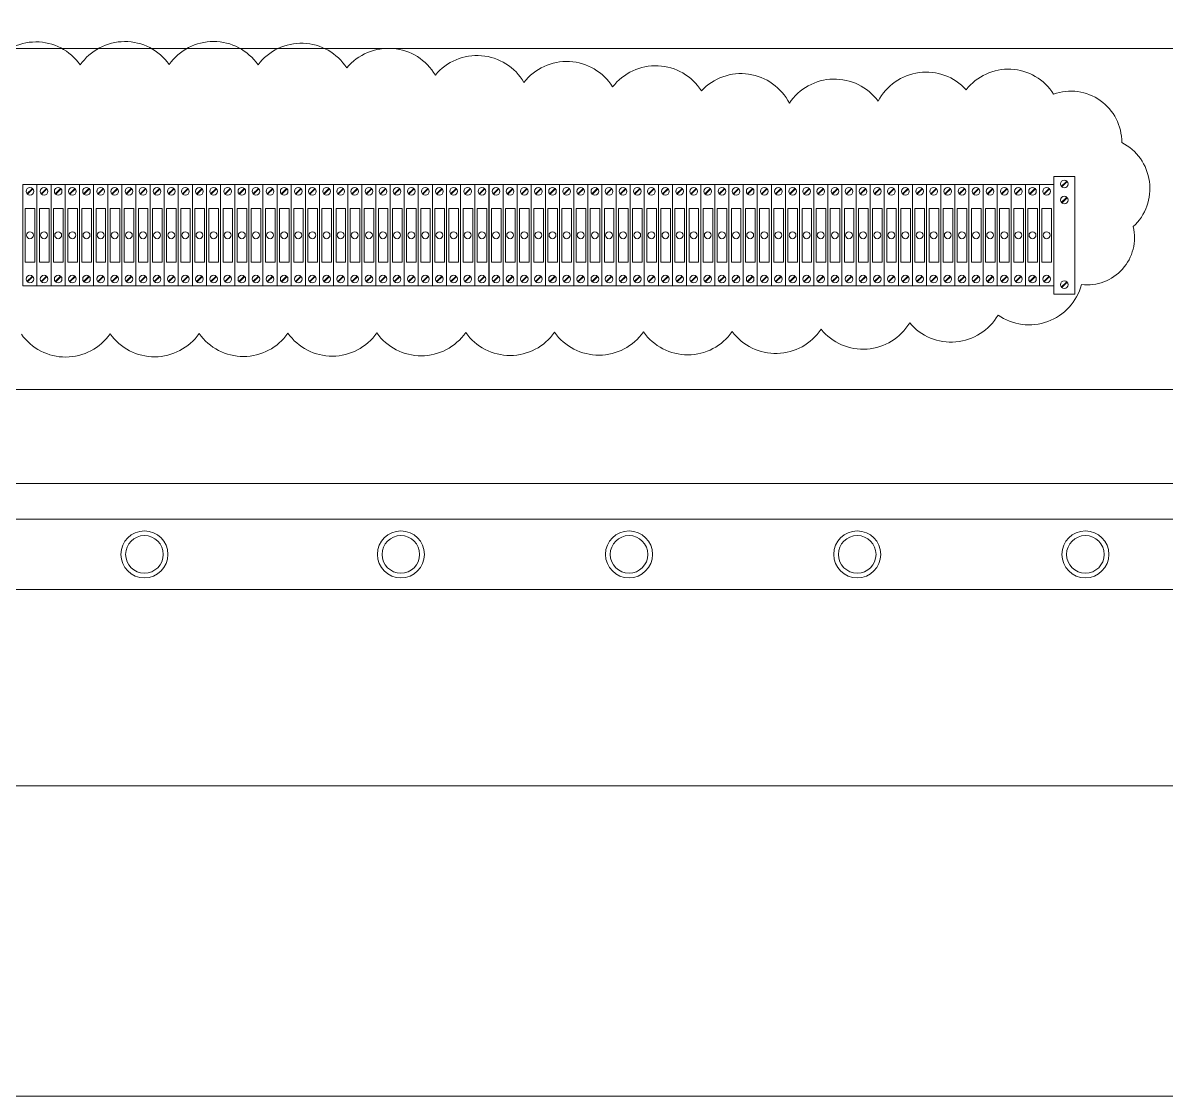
# Model space of a CAD drawing. Header units: millimetres. Extents: x 32721 to 72822, y 57624 to 123188.
# Drawn here: x 33345.8 to 33591.4, y 61252 to 61482.6 of the extents above; entities that cross this region are included whole.
import ezdxf

# ---------------------------------------------------------------- set-up
doc = ezdxf.new("R2010")
doc.units = ezdxf.units.MM
doc.header["$LTSCALE"] = 10
doc.linetypes.add('DASHED', pattern=[0.75, 0.5, -0.25])
for name, color, linetype, lineweight in [('1轮廓实线层', 7, 'Continuous', 18), ('2细线层', 4, 'Continuous', 18), ('图框层', 7, 'Continuous', 18)]:
    doc.layers.add(name, color=color, linetype=linetype, lineweight=lineweight)

msp = doc.modelspace()

# ---------------------------------------------------------------- linework, layer by layer
at = {"layer": '1轮廓实线层'}
for p, q in [((33663.13, 61477.07), (33085.22, 61477.07)), ((33460.96, 61403.84), (33085.22, 61403.84)), ((33663.13, 61403.84), (33085.22, 61403.84)), ((33683.35, 61383.63), (33065.01, 61383.63)), ((33513.88, 61383.63), (33554.31, 61383.63)), ((33039.59, 61375.99), (33708.76, 61375.99)), ((33025.2, 61360.82), (33724.69, 61360.82))]:
    msp.add_line(p, q, dxfattribs=at)
at = {"layer": '1轮廓实线层', "lineweight": 13}
for p, q in [((33567.26, 61449.62), (33571.81, 61449.62)), ((33567.26, 61424.35), (33567.26, 61449.62)), ((33568.9, 61447.46), (33570.07, 61448.62)), ((33569.01, 61447.36), (33570.17, 61448.52)), ((33571.81, 61449.62), (33571.81, 61424.35)), ((33345.79, 61447.85), (33348.82, 61447.85)), ((33345.79, 61426.12), (33345.79, 61447.85)), ((33346.67, 61445.88), (33347.83, 61447.04)), ((33346.77, 61445.78), (33347.93, 61446.94)), ((33348.82, 61447.85), (33348.82, 61426.12)), ((33348.82, 61447.85), (33351.85, 61447.85)), ((33348.82, 61426.12), (33348.82, 61447.85)), ((33349.7, 61445.88), (33350.87, 61447.04)), ((33349.81, 61445.78), (33350.97, 61446.94)), ((33351.85, 61447.85), (33351.85, 61426.12)), ((33351.85, 61447.85), (33354.89, 61447.85)), ((33351.85, 61426.12), (33351.85, 61447.85)), ((33352.74, 61445.88), (33353.9, 61447.04)), ((33352.84, 61445.78), (33354, 61446.94)), ((33354.89, 61447.85), (33354.89, 61426.12)), ((33354.91, 61447.85), (33357.95, 61447.85)), ((33355.8, 61445.88), (33356.96, 61447.04)), ((33355.9, 61445.78), (33357.06, 61446.94)), ((33357.95, 61447.85), (33357.95, 61426.12)), ((33357.95, 61447.85), (33360.98, 61447.85)), ((33357.95, 61426.12), (33357.95, 61447.85)), ((33358.83, 61445.88), (33359.99, 61447.04)), ((33358.93, 61445.78), (33360.09, 61446.94)), ((33360.98, 61447.85), (33360.98, 61426.12)), ((33360.98, 61447.85), (33364.01, 61447.85)), ((33360.98, 61426.12), (33360.98, 61447.85)), ((33361.86, 61445.88), (33363.03, 61447.04)), ((33361.97, 61445.78), (33363.13, 61446.94)), ((33364.01, 61447.85), (33364.01, 61426.12)), ((33364.01, 61447.85), (33367.05, 61447.85)), ((33364.01, 61426.12), (33364.01, 61447.85)), ((33364.9, 61445.88), (33366.06, 61447.04)), ((33365, 61445.78), (33366.16, 61446.94)), ((33367.05, 61447.85), (33367.05, 61426.12)), ((33367.05, 61447.85), (33370.08, 61447.85)), ((33367.05, 61426.12), (33367.05, 61447.85)), ((33367.93, 61445.88), (33369.09, 61447.04)), ((33368.03, 61445.78), (33369.19, 61446.94)), ((33370.08, 61447.85), (33370.08, 61426.12)), ((33370.08, 61447.85), (33373.11, 61447.85)), ((33370.08, 61426.12), (33370.08, 61447.85)), ((33370.96, 61445.88), (33372.13, 61447.04)), ((33371.07, 61445.78), (33372.23, 61446.94)), ((33373.11, 61447.85), (33373.11, 61426.12)), ((33373.11, 61447.85), (33376.14, 61447.85)), ((33373.11, 61426.12), (33373.11, 61447.85)), ((33374, 61445.88), (33375.16, 61447.04)), ((33374.1, 61445.78), (33375.26, 61446.94)), ((33376.14, 61447.85), (33376.14, 61426.12)), ((33376.15, 61447.85), (33379.18, 61447.85)), ((33376.15, 61426.12), (33376.15, 61447.85)), ((33377.03, 61445.88), (33378.19, 61447.04)), ((33377.13, 61445.78), (33378.29, 61446.94)), ((33379.18, 61447.85), (33379.18, 61426.12)), ((33379.18, 61447.85), (33382.21, 61447.85)), ((33379.18, 61426.12), (33379.18, 61447.85)), ((33380.06, 61445.88), (33381.22, 61447.04)), ((33380.16, 61445.78), (33381.33, 61446.94)), ((33382.21, 61447.85), (33382.21, 61426.12)), ((33382.21, 61447.85), (33385.24, 61447.85)), ((33382.21, 61426.12), (33382.21, 61447.85)), ((33383.1, 61445.88), (33384.26, 61447.04)), ((33383.2, 61445.78), (33384.36, 61446.94)), ((33385.24, 61447.85), (33385.24, 61426.12)), ((33385.24, 61447.85), (33388.28, 61447.85)), ((33385.24, 61426.12), (33385.24, 61447.85)), ((33386.13, 61445.88), (33387.29, 61447.04)), ((33386.23, 61445.78), (33387.39, 61446.94)), ((33388.28, 61447.85), (33388.28, 61426.12)), ((33388.28, 61447.85), (33391.31, 61447.85)), ((33388.28, 61426.12), (33388.28, 61447.85)), ((33389.16, 61445.88), (33390.32, 61447.04)), ((33389.26, 61445.78), (33390.43, 61446.94)), ((33391.31, 61447.85), (33391.31, 61426.12)), ((33391.31, 61447.85), (33394.34, 61447.85)), ((33391.31, 61426.12), (33391.31, 61447.85)), ((33392.2, 61445.88), (33393.36, 61447.04)), ((33392.3, 61445.78), (33393.46, 61446.94)), ((33394.34, 61447.85), (33394.34, 61426.12)), ((33394.34, 61447.85), (33397.38, 61447.85)), ((33394.34, 61426.12), (33394.34, 61447.85)), ((33395.23, 61445.88), (33396.39, 61447.04)), ((33395.33, 61445.78), (33396.49, 61446.94)), ((33397.38, 61447.85), (33397.38, 61426.12)), ((33397.38, 61447.85), (33400.41, 61447.85)), ((33397.38, 61426.12), (33397.38, 61447.85)), ((33398.26, 61445.88), (33399.42, 61447.04)), ((33398.36, 61445.78), (33399.53, 61446.94)), ((33400.41, 61447.85), (33400.41, 61426.12)), ((33400.41, 61447.85), (33403.44, 61447.85)), ((33400.41, 61426.12), (33400.41, 61447.85)), ((33401.3, 61445.88), (33402.46, 61447.04)), ((33401.4, 61445.78), (33402.56, 61446.94)), ((33403.44, 61447.85), (33403.44, 61426.12)), ((33403.44, 61447.85), (33406.48, 61447.85)), ((33403.44, 61426.12), (33403.44, 61447.85)), ((33404.33, 61445.88), (33405.49, 61447.04)), ((33404.43, 61445.78), (33405.59, 61446.94)), ((33406.48, 61447.85), (33406.48, 61426.12)), ((33406.48, 61447.85), (33409.51, 61447.85)), ((33406.48, 61426.12), (33406.48, 61447.85)), ((33407.36, 61445.88), (33408.52, 61447.04)), ((33407.46, 61445.78), (33408.62, 61446.94)), ((33409.51, 61447.85), (33409.51, 61426.12)), ((33409.51, 61447.85), (33412.54, 61447.85)), ((33409.51, 61426.12), (33409.51, 61447.85)), ((33410.39, 61445.88), (33411.56, 61447.04)), ((33410.5, 61445.78), (33411.66, 61446.94)), ((33412.54, 61447.85), (33412.54, 61426.12)), ((33412.54, 61447.85), (33415.58, 61447.85)), ((33412.54, 61426.12), (33412.54, 61447.85)), ((33413.43, 61445.88), (33414.59, 61447.04)), ((33413.53, 61445.78), (33414.69, 61446.94)), ((33415.58, 61447.85), (33415.58, 61426.12)), ((33415.58, 61447.85), (33418.61, 61447.85)), ((33415.58, 61426.12), (33415.58, 61447.85)), ((33416.46, 61445.88), (33417.62, 61447.04)), ((33416.56, 61445.78), (33417.72, 61446.94)), ((33418.61, 61447.85), (33418.61, 61426.12)), ((33418.61, 61426.12), (33418.61, 61447.85)), ((33418.61, 61447.85), (33421.64, 61447.85)), ((33418.61, 61426.12), (33418.61, 61447.85)), ((33419.49, 61445.88), (33420.66, 61447.04)), ((33419.6, 61445.78), (33420.76, 61446.94)), ((33421.64, 61447.85), (33421.64, 61426.12)), ((33421.64, 61447.85), (33424.68, 61447.85)), ((33421.64, 61426.12), (33421.64, 61447.85)), ((33422.53, 61445.88), (33423.69, 61447.04)), ((33422.63, 61445.78), (33423.79, 61446.94)), ((33424.68, 61447.85), (33424.68, 61426.12)), ((33424.68, 61447.85), (33427.71, 61447.85)), ((33424.68, 61426.12), (33424.68, 61447.85)), ((33425.56, 61445.88), (33426.72, 61447.04)), ((33425.66, 61445.78), (33426.82, 61446.94)), ((33427.71, 61447.85), (33427.71, 61426.12)), ((33427.71, 61447.85), (33430.74, 61447.85)), ((33427.71, 61426.12), (33427.71, 61447.85)), ((33428.59, 61445.88), (33429.76, 61447.04)), ((33428.7, 61445.78), (33429.86, 61446.94)), ((33430.74, 61447.85), (33430.74, 61426.12)), ((33430.74, 61447.85), (33433.77, 61447.85)), ((33430.74, 61426.12), (33430.74, 61447.85)), ((33431.63, 61445.88), (33432.79, 61447.04)), ((33431.73, 61445.78), (33432.89, 61446.94)), ((33433.77, 61447.85), (33433.77, 61426.12)), ((33433.78, 61447.85), (33436.81, 61447.85)), ((33433.78, 61426.12), (33433.78, 61447.85)), ((33434.66, 61445.88), (33435.82, 61447.04)), ((33434.76, 61445.78), (33435.92, 61446.94)), ((33436.81, 61447.85), (33436.81, 61426.12)), ((33436.81, 61447.85), (33439.84, 61447.85)), ((33436.81, 61426.12), (33436.81, 61447.85)), ((33437.69, 61445.88), (33438.86, 61447.04)), ((33437.8, 61445.78), (33438.96, 61446.94)), ((33439.84, 61447.85), (33439.84, 61426.12)), ((33439.84, 61447.85), (33442.87, 61447.85)), ((33439.84, 61426.12), (33439.84, 61447.85)), ((33440.73, 61445.88), (33441.89, 61447.04)), ((33440.83, 61445.78), (33441.99, 61446.94)), ((33442.87, 61447.85), (33442.87, 61426.12)), ((33442.9, 61447.85), (33445.93, 61447.85)), ((33443.79, 61445.88), (33444.95, 61447.04)), ((33443.89, 61445.78), (33445.05, 61446.94)), ((33445.93, 61447.85), (33445.93, 61426.12)), ((33445.94, 61447.85), (33448.97, 61447.85)), ((33445.94, 61426.12), (33445.94, 61447.85)), ((33446.82, 61445.88), (33447.98, 61447.04)), ((33446.92, 61445.78), (33448.08, 61446.94)), ((33448.97, 61447.85), (33448.97, 61426.12)), ((33448.97, 61447.85), (33452, 61447.85)), ((33448.97, 61426.12), (33448.97, 61447.85)), ((33449.85, 61445.88), (33451.01, 61447.04)), ((33449.95, 61445.78), (33451.12, 61446.94)), ((33452, 61447.85), (33452, 61426.12)), ((33452, 61447.85), (33455.03, 61447.85)), ((33452, 61426.12), (33452, 61447.85)), ((33452.89, 61445.88), (33454.05, 61447.04)), ((33452.99, 61445.78), (33454.15, 61446.94)), ((33455.03, 61447.85), (33455.03, 61426.12)), ((33455.03, 61447.85), (33458.07, 61447.85)), ((33455.03, 61426.12), (33455.03, 61447.85)), ((33455.92, 61445.88), (33457.08, 61447.04)), ((33456.02, 61445.78), (33457.18, 61446.94)), ((33458.07, 61447.85), (33458.07, 61426.12)), ((33458.07, 61447.85), (33461.1, 61447.85)), ((33458.07, 61426.12), (33458.07, 61447.85)), ((33458.95, 61445.88), (33460.11, 61447.04)), ((33459.05, 61445.78), (33460.22, 61446.94)), ((33461.1, 61447.85), (33461.1, 61426.12)), ((33461.1, 61447.85), (33464.13, 61447.85)), ((33461.1, 61426.12), (33461.1, 61447.85)), ((33461.99, 61445.88), (33463.15, 61447.04)), ((33462.09, 61445.78), (33463.25, 61446.94)), ((33464.13, 61447.85), (33464.13, 61426.12)), ((33464.13, 61447.85), (33467.17, 61447.85)), ((33464.13, 61426.12), (33464.13, 61447.85)), ((33465.02, 61445.88), (33466.18, 61447.04)), ((33465.12, 61445.78), (33466.28, 61446.94)), ((33467.17, 61447.85), (33467.17, 61426.12)), ((33467.17, 61447.85), (33470.2, 61447.85)), ((33467.17, 61426.12), (33467.17, 61447.85)), ((33468.05, 61445.88), (33469.21, 61447.04)), ((33468.15, 61445.78), (33469.32, 61446.94)), ((33470.2, 61447.85), (33470.2, 61426.12)), ((33470.2, 61447.85), (33473.23, 61447.85)), ((33470.2, 61426.12), (33470.2, 61447.85)), ((33471.09, 61445.88), (33472.25, 61447.04)), ((33471.19, 61445.78), (33472.35, 61446.94)), ((33473.23, 61447.85), (33473.23, 61426.12)), ((33473.23, 61447.85), (33476.27, 61447.85)), ((33473.23, 61426.12), (33473.23, 61447.85)), ((33474.12, 61445.88), (33475.28, 61447.04)), ((33474.22, 61445.78), (33475.38, 61446.94)), ((33476.27, 61447.85), (33476.27, 61426.12)), ((33476.27, 61447.85), (33479.3, 61447.85)), ((33476.27, 61426.12), (33476.27, 61447.85)), ((33477.15, 61445.88), (33478.31, 61447.04)), ((33477.25, 61445.78), (33478.41, 61446.94)), ((33479.3, 61447.85), (33479.3, 61426.12)), ((33479.3, 61447.85), (33482.33, 61447.85)), ((33479.3, 61426.12), (33479.3, 61447.85)), ((33480.18, 61445.88), (33481.35, 61447.04)), ((33480.29, 61445.78), (33481.45, 61446.94)), ((33482.33, 61447.85), (33482.33, 61426.12)), ((33482.33, 61447.85), (33485.37, 61447.85)), ((33482.33, 61426.12), (33482.33, 61447.85)), ((33483.22, 61445.88), (33484.38, 61447.04)), ((33483.32, 61445.78), (33484.48, 61446.94)), ((33485.37, 61447.85), (33485.37, 61426.12)), ((33485.37, 61447.85), (33488.4, 61447.85)), ((33485.37, 61426.12), (33485.37, 61447.85)), ((33486.25, 61445.88), (33487.41, 61447.04)), ((33486.35, 61445.78), (33487.51, 61446.94)), ((33488.4, 61447.85), (33488.4, 61426.12)), ((33488.4, 61447.85), (33491.43, 61447.85)), ((33488.4, 61426.12), (33488.4, 61447.85)), ((33489.28, 61445.88), (33490.45, 61447.04)), ((33489.39, 61445.78), (33490.55, 61446.94)), ((33491.43, 61447.85), (33491.43, 61426.12)), ((33491.43, 61447.85), (33494.46, 61447.85)), ((33491.43, 61426.12), (33491.43, 61447.85)), ((33492.32, 61445.88), (33493.48, 61447.04)), ((33492.42, 61445.78), (33493.58, 61446.94)), ((33494.46, 61447.85), (33494.46, 61426.12)), ((33494.47, 61447.85), (33497.5, 61447.85)), ((33494.47, 61426.12), (33494.47, 61447.85)), ((33495.35, 61445.88), (33496.51, 61447.04)), ((33495.45, 61445.78), (33496.61, 61446.94)), ((33497.5, 61447.85), (33497.5, 61426.12)), ((33497.5, 61447.85), (33500.53, 61447.85)), ((33497.5, 61426.12), (33497.5, 61447.85)), ((33498.38, 61445.88), (33499.55, 61447.04)), ((33498.49, 61445.78), (33499.65, 61446.94)), ((33500.53, 61447.85), (33500.53, 61426.12)), ((33500.53, 61447.85), (33503.56, 61447.85)), ((33500.53, 61426.12), (33500.53, 61447.85)), ((33501.42, 61445.88), (33502.58, 61447.04)), ((33501.52, 61445.78), (33502.68, 61446.94)), ((33503.56, 61447.85), (33503.56, 61426.12)), ((33503.57, 61447.85), (33506.6, 61447.85)), ((33503.57, 61426.12), (33503.57, 61447.85)), ((33504.45, 61445.88), (33505.61, 61447.04)), ((33504.55, 61445.78), (33505.71, 61446.94)), ((33506.6, 61447.85), (33506.6, 61426.12)), ((33506.6, 61426.12), (33506.6, 61447.85)), ((33506.6, 61447.85), (33509.63, 61447.85)), ((33506.6, 61426.12), (33506.6, 61447.85)), ((33507.48, 61445.88), (33508.65, 61447.04)), ((33507.59, 61445.78), (33508.75, 61446.94)), ((33509.63, 61447.85), (33509.63, 61426.12)), ((33509.63, 61447.85), (33512.66, 61447.85)), ((33509.63, 61426.12), (33509.63, 61447.85)), ((33510.52, 61445.88), (33511.68, 61447.04)), ((33510.62, 61445.78), (33511.78, 61446.94)), ((33512.66, 61447.85), (33512.66, 61426.12)), ((33512.67, 61447.85), (33515.7, 61447.85)), ((33512.67, 61426.12), (33512.67, 61447.85)), ((33513.55, 61445.88), (33514.71, 61447.04)), ((33513.65, 61445.78), (33514.81, 61446.94)), ((33515.7, 61447.85), (33515.7, 61426.12)), ((33515.7, 61447.85), (33518.73, 61447.85)), ((33515.7, 61426.12), (33515.7, 61447.85)), ((33516.58, 61445.88), (33517.74, 61447.04)), ((33516.68, 61445.78), (33517.85, 61446.94)), ((33518.73, 61447.85), (33518.73, 61426.12)), ((33518.73, 61447.85), (33521.76, 61447.85)), ((33518.73, 61426.12), (33518.73, 61447.85)), ((33519.62, 61445.88), (33520.78, 61447.04)), ((33519.72, 61445.78), (33520.88, 61446.94)), ((33521.76, 61447.85), (33521.76, 61426.12)), ((33521.76, 61447.85), (33524.8, 61447.85)), ((33521.76, 61426.12), (33521.76, 61447.85)), ((33522.65, 61445.88), (33523.81, 61447.04)), ((33522.75, 61445.78), (33523.91, 61446.94)), ((33524.8, 61447.85), (33524.8, 61426.12)), ((33524.8, 61447.85), (33527.83, 61447.85)), ((33524.8, 61426.12), (33524.8, 61447.85)), ((33525.68, 61445.88), (33526.84, 61447.04)), ((33525.78, 61445.78), (33526.95, 61446.94)), ((33527.83, 61447.85), (33527.83, 61426.12)), ((33527.83, 61447.85), (33530.86, 61447.85)), ((33527.83, 61426.12), (33527.83, 61447.85)), ((33528.72, 61445.88), (33529.88, 61447.04)), ((33528.82, 61445.78), (33529.98, 61446.94)), ((33530.86, 61447.85), (33530.86, 61426.12)), ((33530.86, 61447.85), (33533.9, 61447.85)), ((33530.86, 61426.12), (33530.86, 61447.85)), ((33531.75, 61445.88), (33532.91, 61447.04)), ((33531.85, 61445.78), (33533.01, 61446.94)), ((33533.9, 61447.85), (33533.9, 61426.12)), ((33533.9, 61447.85), (33536.93, 61447.85)), ((33533.9, 61426.12), (33533.9, 61447.85)), ((33534.78, 61445.88), (33535.94, 61447.04)), ((33534.88, 61445.78), (33536.05, 61446.94)), ((33536.93, 61447.85), (33536.93, 61426.12)), ((33536.93, 61447.85), (33539.96, 61447.85)), ((33536.93, 61426.12), (33536.93, 61447.85)), ((33537.82, 61445.88), (33538.98, 61447.04)), ((33537.92, 61445.78), (33539.08, 61446.94)), ((33539.96, 61447.85), (33539.96, 61426.12)), ((33539.96, 61447.85), (33543, 61447.85)), ((33539.96, 61426.12), (33539.96, 61447.85)), ((33540.85, 61445.88), (33542.01, 61447.04)), ((33540.95, 61445.78), (33542.11, 61446.94)), ((33543, 61447.85), (33543, 61426.12)), ((33543, 61447.85), (33546.03, 61447.85)), ((33543, 61426.12), (33543, 61447.85)), ((33543.88, 61445.88), (33545.04, 61447.04)), ((33543.98, 61445.78), (33545.14, 61446.94)), ((33546.03, 61447.85), (33546.03, 61426.12)), ((33546.03, 61447.85), (33549.06, 61447.85)), ((33546.03, 61426.12), (33546.03, 61447.85)), ((33546.91, 61445.88), (33548.08, 61447.04)), ((33547.02, 61445.78), (33548.18, 61446.94)), ((33549.06, 61447.85), (33549.06, 61426.12)), ((33549.06, 61447.85), (33552.1, 61447.85)), ((33549.06, 61426.12), (33549.06, 61447.85)), ((33549.95, 61445.88), (33551.11, 61447.04)), ((33550.05, 61445.78), (33551.21, 61446.94)), ((33552.1, 61447.85), (33552.1, 61426.12)), ((33552.1, 61447.85), (33555.13, 61447.85)), ((33552.1, 61426.12), (33552.1, 61447.85)), ((33552.98, 61445.88), (33554.14, 61447.04)), ((33553.08, 61445.78), (33554.24, 61446.94)), ((33555.13, 61447.85), (33555.13, 61426.12)), ((33555.13, 61447.85), (33558.16, 61447.85)), ((33555.13, 61426.12), (33555.13, 61447.85)), ((33556.01, 61445.88), (33557.18, 61447.04)), ((33556.12, 61445.78), (33557.28, 61446.94)), ((33558.16, 61447.85), (33558.16, 61426.12)), ((33558.16, 61447.85), (33561.19, 61447.85)), ((33558.16, 61426.12), (33558.16, 61447.85)), ((33559.05, 61445.88), (33560.21, 61447.04)), ((33559.15, 61445.78), (33560.31, 61446.94)), ((33561.19, 61447.85), (33561.19, 61426.12)), ((33561.2, 61447.85), (33564.23, 61447.85)), ((33561.2, 61426.12), (33561.2, 61447.85)), ((33562.08, 61445.88), (33563.24, 61447.04)), ((33562.18, 61445.78), (33563.34, 61446.94)), ((33564.23, 61447.85), (33564.23, 61426.12)), ((33564.23, 61447.85), (33567.26, 61447.85)), ((33564.23, 61426.12), (33564.23, 61447.85)), ((33565.11, 61445.88), (33566.27, 61447.04)), ((33565.22, 61445.78), (33566.38, 61446.94)), ((33567.26, 61447.85), (33567.26, 61426.12)), ((33567.26, 61426.12), (33567.26, 61447.85)), ((33568.9, 61443.99), (33570.07, 61445.15)), ((33569.01, 61443.88), (33570.17, 61445.05)), ((33346.67, 61427.03), (33347.83, 61428.19)), ((33346.77, 61426.93), (33347.93, 61428.09)), ((33349.7, 61427.03), (33350.87, 61428.19)), ((33349.81, 61426.93), (33350.97, 61428.09)), ((33352.74, 61427.03), (33353.9, 61428.19)), ((33352.84, 61426.93), (33354, 61428.09)), ((33355.8, 61427.03), (33356.96, 61428.19)), ((33355.9, 61426.93), (33357.06, 61428.09)), ((33358.83, 61427.03), (33359.99, 61428.19)), ((33358.93, 61426.93), (33360.09, 61428.09)), ((33361.86, 61427.03), (33363.03, 61428.19)), ((33361.97, 61426.93), (33363.13, 61428.09)), ((33364.9, 61427.03), (33366.06, 61428.19)), ((33365, 61426.93), (33366.16, 61428.09)), ((33367.93, 61427.03), (33369.09, 61428.19)), ((33368.03, 61426.93), (33369.19, 61428.09)), ((33370.96, 61427.03), (33372.13, 61428.19)), ((33371.07, 61426.93), (33372.23, 61428.09)), ((33374, 61427.03), (33375.16, 61428.19)), ((33374.1, 61426.93), (33375.26, 61428.09)), ((33377.03, 61427.03), (33378.19, 61428.19)), ((33377.13, 61426.93), (33378.29, 61428.09)), ((33380.06, 61427.03), (33381.22, 61428.19)), ((33380.16, 61426.93), (33381.33, 61428.09)), ((33383.1, 61427.03), (33384.26, 61428.19)), ((33383.2, 61426.93), (33384.36, 61428.09)), ((33386.13, 61427.03), (33387.29, 61428.19)), ((33386.23, 61426.93), (33387.39, 61428.09)), ((33389.16, 61427.03), (33390.32, 61428.19)), ((33389.26, 61426.93), (33390.43, 61428.09)), ((33392.2, 61427.03), (33393.36, 61428.19)), ((33392.3, 61426.93), (33393.46, 61428.09)), ((33395.23, 61427.03), (33396.39, 61428.19)), ((33395.33, 61426.93), (33396.49, 61428.09)), ((33398.26, 61427.03), (33399.42, 61428.19)), ((33398.36, 61426.93), (33399.53, 61428.09)), ((33401.3, 61427.03), (33402.46, 61428.19)), ((33401.4, 61426.93), (33402.56, 61428.09)), ((33404.33, 61427.03), (33405.49, 61428.19)), ((33404.43, 61426.93), (33405.59, 61428.09)), ((33407.36, 61427.03), (33408.52, 61428.19)), ((33407.46, 61426.93), (33408.62, 61428.09)), ((33410.39, 61427.03), (33411.56, 61428.19)), ((33410.5, 61426.93), (33411.66, 61428.09)), ((33413.43, 61427.03), (33414.59, 61428.19)), ((33413.53, 61426.93), (33414.69, 61428.09)), ((33416.46, 61427.03), (33417.62, 61428.19)), ((33416.56, 61426.93), (33417.72, 61428.09)), ((33419.49, 61427.03), (33420.66, 61428.19)), ((33419.6, 61426.93), (33420.76, 61428.09)), ((33422.53, 61427.03), (33423.69, 61428.19)), ((33422.63, 61426.93), (33423.79, 61428.09)), ((33425.56, 61427.03), (33426.72, 61428.19)), ((33425.66, 61426.93), (33426.82, 61428.09)), ((33428.59, 61427.03), (33429.76, 61428.19)), ((33428.7, 61426.93), (33429.86, 61428.09)), ((33431.63, 61427.03), (33432.79, 61428.19)), ((33431.73, 61426.93), (33432.89, 61428.09)), ((33434.66, 61427.03), (33435.82, 61428.19)), ((33434.76, 61426.93), (33435.92, 61428.09)), ((33437.69, 61427.03), (33438.86, 61428.19)), ((33437.8, 61426.93), (33438.96, 61428.09)), ((33440.73, 61427.03), (33441.89, 61428.19)), ((33440.83, 61426.93), (33441.99, 61428.09)), ((33443.79, 61427.03), (33444.95, 61428.19)), ((33443.89, 61426.93), (33445.05, 61428.09)), ((33446.82, 61427.03), (33447.98, 61428.19)), ((33446.92, 61426.93), (33448.08, 61428.09)), ((33449.85, 61427.03), (33451.01, 61428.19)), ((33449.95, 61426.93), (33451.12, 61428.09)), ((33452.89, 61427.03), (33454.05, 61428.19)), ((33452.99, 61426.93), (33454.15, 61428.09)), ((33455.92, 61427.03), (33457.08, 61428.19)), ((33456.02, 61426.93), (33457.18, 61428.09)), ((33458.95, 61427.03), (33460.11, 61428.19)), ((33459.05, 61426.93), (33460.22, 61428.09)), ((33461.99, 61427.03), (33463.15, 61428.19)), ((33462.09, 61426.93), (33463.25, 61428.09)), ((33465.02, 61427.03), (33466.18, 61428.19)), ((33465.12, 61426.93), (33466.28, 61428.09)), ((33468.05, 61427.03), (33469.21, 61428.19)), ((33468.15, 61426.93), (33469.32, 61428.09)), ((33471.09, 61427.03), (33472.25, 61428.19)), ((33471.19, 61426.93), (33472.35, 61428.09)), ((33474.12, 61427.03), (33475.28, 61428.19)), ((33474.22, 61426.93), (33475.38, 61428.09)), ((33477.15, 61427.03), (33478.31, 61428.19)), ((33477.25, 61426.93), (33478.41, 61428.09)), ((33480.18, 61427.03), (33481.35, 61428.19)), ((33480.29, 61426.93), (33481.45, 61428.09)), ((33483.22, 61427.03), (33484.38, 61428.19)), ((33483.32, 61426.93), (33484.48, 61428.09)), ((33486.25, 61427.03), (33487.41, 61428.19)), ((33486.35, 61426.93), (33487.51, 61428.09)), ((33489.28, 61427.03), (33490.45, 61428.19)), ((33489.39, 61426.93), (33490.55, 61428.09)), ((33492.32, 61427.03), (33493.48, 61428.19)), ((33492.42, 61426.93), (33493.58, 61428.09)), ((33495.35, 61427.03), (33496.51, 61428.19)), ((33495.45, 61426.93), (33496.61, 61428.09)), ((33498.38, 61427.03), (33499.55, 61428.19)), ((33498.49, 61426.93), (33499.65, 61428.09)), ((33501.42, 61427.03), (33502.58, 61428.19)), ((33501.52, 61426.93), (33502.68, 61428.09)), ((33504.45, 61427.03), (33505.61, 61428.19)), ((33504.55, 61426.93), (33505.71, 61428.09)), ((33507.48, 61427.03), (33508.65, 61428.19)), ((33507.59, 61426.93), (33508.75, 61428.09)), ((33510.52, 61427.03), (33511.68, 61428.19)), ((33510.62, 61426.93), (33511.78, 61428.09)), ((33513.55, 61427.03), (33514.71, 61428.19)), ((33513.65, 61426.93), (33514.81, 61428.09)), ((33516.58, 61427.03), (33517.74, 61428.19)), ((33516.68, 61426.93), (33517.85, 61428.09)), ((33519.62, 61427.03), (33520.78, 61428.19)), ((33519.72, 61426.93), (33520.88, 61428.09)), ((33522.65, 61427.03), (33523.81, 61428.19)), ((33522.75, 61426.93), (33523.91, 61428.09)), ((33525.68, 61427.03), (33526.84, 61428.19)), ((33525.78, 61426.93), (33526.95, 61428.09)), ((33528.72, 61427.03), (33529.88, 61428.19)), ((33528.82, 61426.93), (33529.98, 61428.09)), ((33531.75, 61427.03), (33532.91, 61428.19)), ((33531.85, 61426.93), (33533.01, 61428.09)), ((33534.78, 61427.03), (33535.94, 61428.19)), ((33534.88, 61426.93), (33536.05, 61428.09)), ((33537.82, 61427.03), (33538.98, 61428.19)), ((33537.92, 61426.93), (33539.08, 61428.09)), ((33540.85, 61427.03), (33542.01, 61428.19)), ((33540.95, 61426.93), (33542.11, 61428.09)), ((33543.88, 61427.03), (33545.04, 61428.19)), ((33543.98, 61426.93), (33545.14, 61428.09)), ((33546.91, 61427.03), (33548.08, 61428.19)), ((33547.02, 61426.93), (33548.18, 61428.09)), ((33549.95, 61427.03), (33551.11, 61428.19)), ((33550.05, 61426.93), (33551.21, 61428.09)), ((33552.98, 61427.03), (33554.14, 61428.19)), ((33553.08, 61426.93), (33554.24, 61428.09)), ((33556.01, 61427.03), (33557.18, 61428.19)), ((33556.12, 61426.93), (33557.28, 61428.09)), ((33559.05, 61427.03), (33560.21, 61428.19)), ((33559.15, 61426.93), (33560.31, 61428.09)), ((33562.08, 61427.03), (33563.24, 61428.19)), ((33562.18, 61426.93), (33563.34, 61428.09)), ((33565.11, 61427.03), (33566.27, 61428.19)), ((33565.22, 61426.93), (33566.38, 61428.09)), ((33568.9, 61425.82), (33570.07, 61426.98)), ((33569.01, 61425.72), (33570.17, 61426.88)), ((33348.82, 61426.12), (33345.79, 61426.12)), ((33351.85, 61426.12), (33348.82, 61426.12)), ((33354.89, 61426.12), (33351.85, 61426.12)), ((33357.95, 61426.12), (33354.91, 61426.12)), ((33360.98, 61426.12), (33357.95, 61426.12)), ((33364.01, 61426.12), (33360.98, 61426.12)), ((33367.05, 61426.12), (33364.01, 61426.12)), ((33370.08, 61426.12), (33367.05, 61426.12)), ((33373.11, 61426.12), (33370.08, 61426.12)), ((33376.14, 61426.12), (33373.11, 61426.12)), ((33379.18, 61426.12), (33376.15, 61426.12)), ((33382.21, 61426.12), (33379.18, 61426.12)), ((33385.24, 61426.12), (33382.21, 61426.12)), ((33388.28, 61426.12), (33385.24, 61426.12)), ((33391.31, 61426.12), (33388.28, 61426.12)), ((33394.34, 61426.12), (33391.31, 61426.12)), ((33397.38, 61426.12), (33394.34, 61426.12)), ((33400.41, 61426.12), (33397.38, 61426.12)), ((33403.44, 61426.12), (33400.41, 61426.12)), ((33406.48, 61426.12), (33403.44, 61426.12)), ((33409.51, 61426.12), (33406.48, 61426.12)), ((33412.54, 61426.12), (33409.51, 61426.12)), ((33415.58, 61426.12), (33412.54, 61426.12)), ((33418.61, 61426.12), (33415.58, 61426.12)), ((33421.64, 61426.12), (33418.61, 61426.12)), ((33424.68, 61426.12), (33421.64, 61426.12)), ((33427.71, 61426.12), (33424.68, 61426.12)), ((33430.74, 61426.12), (33427.71, 61426.12)), ((33433.77, 61426.12), (33430.74, 61426.12)), ((33436.81, 61426.12), (33433.78, 61426.12)), ((33439.84, 61426.12), (33436.81, 61426.12)), ((33442.87, 61426.12), (33439.84, 61426.12)), ((33445.93, 61426.12), (33442.9, 61426.12)), ((33448.97, 61426.12), (33445.94, 61426.12)), ((33452, 61426.12), (33448.97, 61426.12)), ((33455.03, 61426.12), (33452, 61426.12)), ((33458.07, 61426.12), (33455.03, 61426.12)), ((33461.1, 61426.12), (33458.07, 61426.12)), ((33464.13, 61426.12), (33461.1, 61426.12)), ((33467.17, 61426.12), (33464.13, 61426.12)), ((33470.2, 61426.12), (33467.17, 61426.12)), ((33473.23, 61426.12), (33470.2, 61426.12)), ((33476.27, 61426.12), (33473.23, 61426.12)), ((33479.3, 61426.12), (33476.27, 61426.12)), ((33482.33, 61426.12), (33479.3, 61426.12)), ((33485.37, 61426.12), (33482.33, 61426.12)), ((33488.4, 61426.12), (33485.37, 61426.12)), ((33491.43, 61426.12), (33488.4, 61426.12)), ((33494.46, 61426.12), (33491.43, 61426.12)), ((33497.5, 61426.12), (33494.47, 61426.12)), ((33500.53, 61426.12), (33497.5, 61426.12)), ((33503.56, 61426.12), (33500.53, 61426.12)), ((33506.6, 61426.12), (33503.57, 61426.12)), ((33509.63, 61426.12), (33506.6, 61426.12)), ((33512.66, 61426.12), (33509.63, 61426.12)), ((33515.7, 61426.12), (33512.67, 61426.12)), ((33518.73, 61426.12), (33515.7, 61426.12)), ((33521.76, 61426.12), (33518.73, 61426.12)), ((33524.8, 61426.12), (33521.76, 61426.12)), ((33527.83, 61426.12), (33524.8, 61426.12)), ((33530.86, 61426.12), (33527.83, 61426.12)), ((33533.9, 61426.12), (33530.86, 61426.12)), ((33536.93, 61426.12), (33533.9, 61426.12)), ((33539.96, 61426.12), (33536.93, 61426.12)), ((33543, 61426.12), (33539.96, 61426.12)), ((33546.03, 61426.12), (33543, 61426.12)), ((33549.06, 61426.12), (33546.03, 61426.12)), ((33552.1, 61426.12), (33549.06, 61426.12)), ((33555.13, 61426.12), (33552.1, 61426.12)), ((33558.16, 61426.12), (33555.13, 61426.12)), ((33561.19, 61426.12), (33558.16, 61426.12)), ((33564.23, 61426.12), (33561.2, 61426.12)), ((33567.26, 61426.12), (33564.23, 61426.12)), ((33571.81, 61424.35), (33567.26, 61424.35))]:
    msp.add_line(p, q, dxfattribs=at)
at = {"layer": '1轮廓实线层', "linetype": 'DASHED'}
msp.add_lwpolyline([(32887.35, 62184.8), (33823.3, 62184.8), (33823.3, 61318.65), (32887.35, 61318.65)], close=True, dxfattribs=at)
at = {"layer": '1轮廓实线层', "color": 1}
msp.add_lwpolyline([(33345.46, 61415.73, 0.520567), (33364.55, 61415.8, 0.520567), (33383.65, 61415.86, 0.520567), (33402.74, 61415.93, 0.520567), (33421.83, 61416, 0.520567), (33440.93, 61416.07, 0.520567), (33460.02, 61416.14, 0.520567), (33479.11, 61416.21, 0.520567), (33498.2, 61416.28, 0.520567), (33517.28, 61416.79, 0.520567), (33536.32, 61418.16, 0.520567), (33555.3, 61419.83, 0.520567), (33573.24, 61426.37, 0.520567), (33584.36, 61438.82, 0.520567), (33581.89, 61456.91, 0.520567), (33567.24, 61467.31, 0.520567), (33548.46, 61468.23, 0.520567), (33529.53, 61465.79, 0.520567), (33510.47, 61465.34, 0.520567), (33491.58, 61468.01, 0.520567), (33472.5, 61468.84, 0.520567), (33453.44, 61469.83, 0.520567), (33434.41, 61471.38, 0.520567), (33415.38, 61472.92, 0.520567), (33396.31, 61473.61, 0.520567), (33377.21, 61473.66, 0.520567), (33358.12, 61473.59, 0.520567), (33339.03, 61473.52, 0.520567)], format="xyb", dxfattribs=at)
at = {"layer": '1轮廓实线层', "lineweight": 13}
for points in [[(33346.31, 61442.71), (33348.37, 61442.71), (33348.37, 61431.21), (33346.31, 61431.21)], [(33349.34, 61442.71), (33351.41, 61442.71), (33351.41, 61431.21), (33349.34, 61431.21)], [(33352.38, 61442.71), (33354.44, 61442.71), (33354.44, 61431.21), (33352.38, 61431.21)], [(33355.44, 61442.71), (33357.5, 61442.71), (33357.5, 61431.21), (33355.44, 61431.21)], [(33358.47, 61442.71), (33360.53, 61442.71), (33360.53, 61431.21), (33358.47, 61431.21)], [(33361.5, 61442.71), (33363.56, 61442.71), (33363.56, 61431.21), (33361.5, 61431.21)], [(33364.54, 61442.71), (33366.6, 61442.71), (33366.6, 61431.21), (33364.54, 61431.21)], [(33367.57, 61442.71), (33369.63, 61442.71), (33369.63, 61431.21), (33367.57, 61431.21)], [(33370.6, 61442.71), (33372.66, 61442.71), (33372.66, 61431.21), (33370.6, 61431.21)], [(33373.64, 61442.71), (33375.7, 61442.71), (33375.7, 61431.21), (33373.64, 61431.21)], [(33376.67, 61442.71), (33378.73, 61442.71), (33378.73, 61431.21), (33376.67, 61431.21)], [(33379.7, 61442.71), (33381.76, 61442.71), (33381.76, 61431.21), (33379.7, 61431.21)], [(33382.73, 61442.71), (33384.8, 61442.71), (33384.8, 61431.21), (33382.73, 61431.21)], [(33385.77, 61442.71), (33387.83, 61442.71), (33387.83, 61431.21), (33385.77, 61431.21)], [(33388.8, 61442.71), (33390.86, 61442.71), (33390.86, 61431.21), (33388.8, 61431.21)], [(33391.83, 61442.71), (33393.9, 61442.71), (33393.9, 61431.21), (33391.83, 61431.21)], [(33394.87, 61442.71), (33396.93, 61442.71), (33396.93, 61431.21), (33394.87, 61431.21)], [(33397.9, 61442.71), (33399.96, 61442.71), (33399.96, 61431.21), (33397.9, 61431.21)], [(33400.93, 61442.71), (33403, 61442.71), (33403, 61431.21), (33400.93, 61431.21)], [(33403.97, 61442.71), (33406.03, 61442.71), (33406.03, 61431.21), (33403.97, 61431.21)], [(33407, 61442.71), (33409.06, 61442.71), (33409.06, 61431.21), (33407, 61431.21)], [(33410.03, 61442.71), (33412.1, 61442.71), (33412.1, 61431.21), (33410.03, 61431.21)], [(33413.07, 61442.71), (33415.13, 61442.71), (33415.13, 61431.21), (33413.07, 61431.21)], [(33416.1, 61442.71), (33418.16, 61442.71), (33418.16, 61431.21), (33416.1, 61431.21)], [(33419.13, 61442.71), (33421.2, 61442.71), (33421.2, 61431.21), (33419.13, 61431.21)], [(33422.17, 61442.71), (33424.23, 61442.71), (33424.23, 61431.21), (33422.17, 61431.21)], [(33425.2, 61442.71), (33427.26, 61442.71), (33427.26, 61431.21), (33425.2, 61431.21)], [(33428.23, 61442.71), (33430.29, 61442.71), (33430.29, 61431.21), (33428.23, 61431.21)], [(33431.27, 61442.71), (33433.33, 61442.71), (33433.33, 61431.21), (33431.27, 61431.21)], [(33434.3, 61442.71), (33436.36, 61442.71), (33436.36, 61431.21), (33434.3, 61431.21)], [(33437.33, 61442.71), (33439.39, 61442.71), (33439.39, 61431.21), (33437.33, 61431.21)], [(33440.36, 61442.71), (33442.43, 61442.71), (33442.43, 61431.21), (33440.36, 61431.21)], [(33443.43, 61442.71), (33445.49, 61442.71), (33445.49, 61431.21), (33443.43, 61431.21)], [(33446.46, 61442.71), (33448.52, 61442.71), (33448.52, 61431.21), (33446.46, 61431.21)], [(33449.49, 61442.71), (33451.55, 61442.71), (33451.55, 61431.21), (33449.49, 61431.21)], [(33452.52, 61442.71), (33454.59, 61442.71), (33454.59, 61431.21), (33452.52, 61431.21)], [(33455.56, 61442.71), (33457.62, 61442.71), (33457.62, 61431.21), (33455.56, 61431.21)], [(33458.59, 61442.71), (33460.65, 61442.71), (33460.65, 61431.21), (33458.59, 61431.21)], [(33461.62, 61442.71), (33463.69, 61442.71), (33463.69, 61431.21), (33461.62, 61431.21)], [(33464.66, 61442.71), (33466.72, 61442.71), (33466.72, 61431.21), (33464.66, 61431.21)], [(33467.69, 61442.71), (33469.75, 61442.71), (33469.75, 61431.21), (33467.69, 61431.21)], [(33470.72, 61442.71), (33472.79, 61442.71), (33472.79, 61431.21), (33470.72, 61431.21)], [(33473.76, 61442.71), (33475.82, 61442.71), (33475.82, 61431.21), (33473.76, 61431.21)], [(33476.79, 61442.71), (33478.85, 61442.71), (33478.85, 61431.21), (33476.79, 61431.21)], [(33479.82, 61442.71), (33481.89, 61442.71), (33481.89, 61431.21), (33479.82, 61431.21)], [(33482.86, 61442.71), (33484.92, 61442.71), (33484.92, 61431.21), (33482.86, 61431.21)], [(33485.89, 61442.71), (33487.95, 61442.71), (33487.95, 61431.21), (33485.89, 61431.21)], [(33488.92, 61442.71), (33490.98, 61442.71), (33490.98, 61431.21), (33488.92, 61431.21)], [(33491.96, 61442.71), (33494.02, 61442.71), (33494.02, 61431.21), (33491.96, 61431.21)], [(33494.99, 61442.71), (33497.05, 61442.71), (33497.05, 61431.21), (33494.99, 61431.21)], [(33498.02, 61442.71), (33500.08, 61442.71), (33500.08, 61431.21), (33498.02, 61431.21)], [(33501.05, 61442.71), (33503.12, 61442.71), (33503.12, 61431.21), (33501.05, 61431.21)], [(33504.09, 61442.71), (33506.15, 61442.71), (33506.15, 61431.21), (33504.09, 61431.21)], [(33507.12, 61442.71), (33509.18, 61442.71), (33509.18, 61431.21), (33507.12, 61431.21)], [(33510.16, 61442.71), (33512.22, 61442.71), (33512.22, 61431.21), (33510.16, 61431.21)], [(33513.19, 61442.71), (33515.25, 61442.71), (33515.25, 61431.21), (33513.19, 61431.21)], [(33516.22, 61442.71), (33518.28, 61442.71), (33518.28, 61431.21), (33516.22, 61431.21)], [(33519.25, 61442.71), (33521.32, 61442.71), (33521.32, 61431.21), (33519.25, 61431.21)], [(33522.29, 61442.71), (33524.35, 61442.71), (33524.35, 61431.21), (33522.29, 61431.21)], [(33525.32, 61442.71), (33527.38, 61442.71), (33527.38, 61431.21), (33525.32, 61431.21)], [(33528.35, 61442.71), (33530.42, 61442.71), (33530.42, 61431.21), (33528.35, 61431.21)], [(33531.39, 61442.71), (33533.45, 61442.71), (33533.45, 61431.21), (33531.39, 61431.21)], [(33534.42, 61442.71), (33536.48, 61442.71), (33536.48, 61431.21), (33534.42, 61431.21)], [(33537.45, 61442.71), (33539.52, 61442.71), (33539.52, 61431.21), (33537.45, 61431.21)], [(33540.49, 61442.71), (33542.55, 61442.71), (33542.55, 61431.21), (33540.49, 61431.21)], [(33543.52, 61442.71), (33545.58, 61442.71), (33545.58, 61431.21), (33543.52, 61431.21)], [(33546.55, 61442.71), (33548.62, 61442.71), (33548.62, 61431.21), (33546.55, 61431.21)], [(33549.59, 61442.71), (33551.65, 61442.71), (33551.65, 61431.21), (33549.59, 61431.21)], [(33552.62, 61442.71), (33554.68, 61442.71), (33554.68, 61431.21), (33552.62, 61431.21)], [(33555.65, 61442.71), (33557.71, 61442.71), (33557.71, 61431.21), (33555.65, 61431.21)], [(33558.69, 61442.71), (33560.75, 61442.71), (33560.75, 61431.21), (33558.69, 61431.21)], [(33561.72, 61442.71), (33563.78, 61442.71), (33563.78, 61431.21), (33561.72, 61431.21)], [(33564.75, 61442.71), (33566.81, 61442.71), (33566.81, 61431.21), (33564.75, 61431.21)]]:
    msp.add_lwpolyline(points, close=True, dxfattribs=at)
for centre, radius in [((33569.54, 61447.99), 0.821), ((33347.3, 61446.41), 0.821), ((33350.34, 61446.41), 0.821), ((33353.37, 61446.41), 0.821), ((33356.43, 61446.41), 0.821), ((33359.46, 61446.41), 0.821), ((33362.5, 61446.41), 0.821), ((33365.53, 61446.41), 0.821), ((33368.56, 61446.41), 0.821), ((33371.6, 61446.41), 0.821), ((33374.63, 61446.41), 0.821), ((33377.66, 61446.41), 0.821), ((33380.69, 61446.41), 0.821), ((33383.73, 61446.41), 0.821), ((33386.76, 61446.41), 0.821), ((33389.79, 61446.41), 0.821), ((33392.83, 61446.41), 0.821), ((33395.86, 61446.41), 0.821), ((33398.89, 61446.41), 0.821), ((33401.93, 61446.41), 0.821), ((33404.96, 61446.41), 0.821), ((33407.99, 61446.41), 0.821), ((33411.03, 61446.41), 0.821), ((33414.06, 61446.41), 0.821), ((33417.09, 61446.41), 0.821), ((33420.13, 61446.41), 0.821), ((33423.16, 61446.41), 0.821), ((33426.19, 61446.41), 0.821), ((33429.23, 61446.41), 0.821), ((33432.26, 61446.41), 0.821), ((33435.29, 61446.41), 0.821), ((33438.33, 61446.41), 0.821), ((33441.36, 61446.41), 0.821), ((33444.42, 61446.41), 0.821), ((33447.45, 61446.41), 0.821), ((33450.48, 61446.41), 0.821), ((33453.52, 61446.41), 0.821), ((33456.55, 61446.41), 0.821), ((33459.58, 61446.41), 0.821), ((33462.62, 61446.41), 0.821), ((33465.65, 61446.41), 0.821), ((33468.68, 61446.41), 0.821), ((33471.72, 61446.41), 0.821), ((33474.75, 61446.41), 0.821), ((33477.78, 61446.41), 0.821), ((33480.82, 61446.41), 0.821), ((33483.85, 61446.41), 0.821), ((33486.88, 61446.41), 0.821), ((33489.92, 61446.41), 0.821), ((33492.95, 61446.41), 0.821), ((33495.98, 61446.41), 0.821), ((33499.02, 61446.41), 0.821), ((33502.05, 61446.41), 0.821), ((33505.08, 61446.41), 0.821), ((33508.12, 61446.41), 0.821), ((33511.15, 61446.41), 0.821), ((33514.18, 61446.41), 0.821), ((33517.21, 61446.41), 0.821), ((33520.25, 61446.41), 0.821), ((33523.28, 61446.41), 0.821), ((33526.31, 61446.41), 0.821), ((33529.35, 61446.41), 0.821), ((33532.38, 61446.41), 0.821), ((33535.41, 61446.41), 0.821), ((33538.45, 61446.41), 0.821), ((33541.48, 61446.41), 0.821), ((33544.51, 61446.41), 0.821), ((33547.55, 61446.41), 0.821), ((33550.58, 61446.41), 0.821), ((33553.61, 61446.41), 0.821), ((33556.65, 61446.41), 0.821), ((33559.68, 61446.41), 0.821), ((33562.71, 61446.41), 0.821), ((33565.74, 61446.41), 0.821), ((33569.54, 61444.52), 0.821), ((33347.3, 61436.98), 0.742), ((33350.34, 61436.98), 0.742), ((33353.37, 61436.98), 0.742), ((33356.43, 61436.98), 0.742), ((33359.46, 61436.98), 0.742), ((33362.5, 61436.98), 0.742), ((33365.53, 61436.98), 0.742), ((33368.56, 61436.98), 0.742), ((33371.6, 61436.98), 0.742), ((33374.63, 61436.98), 0.742), ((33377.66, 61436.98), 0.742), ((33380.69, 61436.98), 0.742), ((33383.73, 61436.98), 0.742), ((33386.76, 61436.98), 0.742), ((33389.79, 61436.98), 0.742), ((33392.83, 61436.98), 0.742), ((33395.86, 61436.98), 0.742), ((33398.89, 61436.98), 0.742), ((33401.93, 61436.98), 0.742), ((33404.96, 61436.98), 0.742), ((33407.99, 61436.98), 0.742), ((33411.03, 61436.98), 0.742), ((33414.06, 61436.98), 0.742), ((33417.09, 61436.98), 0.742), ((33420.13, 61436.98), 0.742), ((33423.16, 61436.98), 0.742), ((33426.19, 61436.98), 0.742), ((33429.23, 61436.98), 0.742), ((33432.26, 61436.98), 0.742), ((33435.29, 61436.98), 0.742), ((33438.33, 61436.98), 0.742), ((33441.36, 61436.98), 0.742), ((33444.42, 61436.98), 0.742), ((33447.45, 61436.98), 0.742), ((33450.48, 61436.98), 0.742), ((33453.52, 61436.98), 0.742), ((33456.55, 61436.98), 0.742), ((33459.58, 61436.98), 0.742), ((33462.62, 61436.98), 0.742), ((33465.65, 61436.98), 0.742), ((33468.68, 61436.98), 0.742), ((33471.72, 61436.98), 0.742), ((33474.75, 61436.98), 0.742), ((33477.78, 61436.98), 0.742), ((33480.82, 61436.98), 0.742), ((33483.85, 61436.98), 0.742), ((33486.88, 61436.98), 0.742), ((33489.92, 61436.98), 0.742), ((33492.95, 61436.98), 0.742), ((33495.98, 61436.98), 0.742), ((33499.02, 61436.98), 0.742), ((33502.05, 61436.98), 0.742), ((33505.08, 61436.98), 0.742), ((33508.12, 61436.98), 0.742), ((33511.15, 61436.98), 0.742), ((33514.18, 61436.98), 0.742), ((33517.21, 61436.98), 0.742), ((33520.25, 61436.98), 0.742), ((33523.28, 61436.98), 0.742), ((33526.31, 61436.98), 0.742), ((33529.35, 61436.98), 0.742), ((33532.38, 61436.98), 0.742), ((33535.41, 61436.98), 0.742), ((33538.45, 61436.98), 0.742), ((33541.48, 61436.98), 0.742), ((33544.51, 61436.98), 0.742), ((33547.55, 61436.98), 0.742), ((33550.58, 61436.98), 0.742), ((33553.61, 61436.98), 0.742), ((33556.65, 61436.98), 0.742), ((33559.68, 61436.98), 0.742), ((33562.71, 61436.98), 0.742), ((33565.74, 61436.98), 0.742), ((33347.3, 61427.56), 0.821), ((33350.34, 61427.56), 0.821), ((33353.37, 61427.56), 0.821), ((33356.43, 61427.56), 0.821), ((33359.46, 61427.56), 0.821), ((33362.5, 61427.56), 0.821), ((33365.53, 61427.56), 0.821), ((33368.56, 61427.56), 0.821), ((33371.6, 61427.56), 0.821), ((33374.63, 61427.56), 0.821), ((33377.66, 61427.56), 0.821), ((33380.69, 61427.56), 0.821), ((33383.73, 61427.56), 0.821), ((33386.76, 61427.56), 0.821), ((33389.79, 61427.56), 0.821), ((33392.83, 61427.56), 0.821), ((33395.86, 61427.56), 0.821), ((33398.89, 61427.56), 0.821), ((33401.93, 61427.56), 0.821), ((33404.96, 61427.56), 0.821), ((33407.99, 61427.56), 0.821), ((33411.03, 61427.56), 0.821), ((33414.06, 61427.56), 0.821), ((33417.09, 61427.56), 0.821), ((33420.13, 61427.56), 0.821), ((33423.16, 61427.56), 0.821), ((33426.19, 61427.56), 0.821), ((33429.23, 61427.56), 0.821), ((33432.26, 61427.56), 0.821), ((33435.29, 61427.56), 0.821), ((33438.33, 61427.56), 0.821), ((33441.36, 61427.56), 0.821), ((33444.42, 61427.56), 0.821), ((33447.45, 61427.56), 0.821), ((33450.48, 61427.56), 0.821), ((33453.52, 61427.56), 0.821), ((33456.55, 61427.56), 0.821), ((33459.58, 61427.56), 0.821), ((33462.62, 61427.56), 0.821), ((33465.65, 61427.56), 0.821), ((33468.68, 61427.56), 0.821), ((33471.72, 61427.56), 0.821), ((33474.75, 61427.56), 0.821), ((33477.78, 61427.56), 0.821), ((33480.82, 61427.56), 0.821), ((33483.85, 61427.56), 0.821), ((33486.88, 61427.56), 0.821), ((33489.92, 61427.56), 0.821), ((33492.95, 61427.56), 0.821), ((33495.98, 61427.56), 0.821), ((33499.02, 61427.56), 0.821), ((33502.05, 61427.56), 0.821), ((33505.08, 61427.56), 0.821), ((33508.12, 61427.56), 0.821), ((33511.15, 61427.56), 0.821), ((33514.18, 61427.56), 0.821), ((33517.21, 61427.56), 0.821), ((33520.25, 61427.56), 0.821), ((33523.28, 61427.56), 0.821), ((33526.31, 61427.56), 0.821), ((33529.35, 61427.56), 0.821), ((33532.38, 61427.56), 0.821), ((33535.41, 61427.56), 0.821), ((33538.45, 61427.56), 0.821), ((33541.48, 61427.56), 0.821), ((33544.51, 61427.56), 0.821), ((33547.55, 61427.56), 0.821), ((33550.58, 61427.56), 0.821), ((33553.61, 61427.56), 0.821), ((33556.65, 61427.56), 0.821), ((33559.68, 61427.56), 0.821), ((33562.71, 61427.56), 0.821), ((33565.74, 61427.56), 0.821), ((33569.54, 61426.35), 0.821)]:
    msp.add_circle(centre, radius, dxfattribs=at)
at = {"layer": '1轮廓实线层'}
for centre, radius in [((33371.91, 61368.4), 5.05), ((33371.91, 61368.4), 4.04), ((33427, 61368.4), 5.05), ((33427, 61368.4), 4.04), ((33476.02, 61368.4), 5.05), ((33476.02, 61368.4), 4.04), ((33525.05, 61368.4), 5.05), ((33525.05, 61368.4), 4.04), ((33574.07, 61368.4), 5.05), ((33574.07, 61368.4), 4.04)]:
    msp.add_circle(centre, radius, dxfattribs=at)
at = {"layer": '2细线层'}
msp.add_line((36680.69, 61251.98), (32720.69, 61251.98), dxfattribs=at)
at = {"layer": '图框层'}
msp.add_line((32887.35, 61318.65), (36614.02, 61318.65), dxfattribs=at)

doc.saveas('drawing.dxf')
